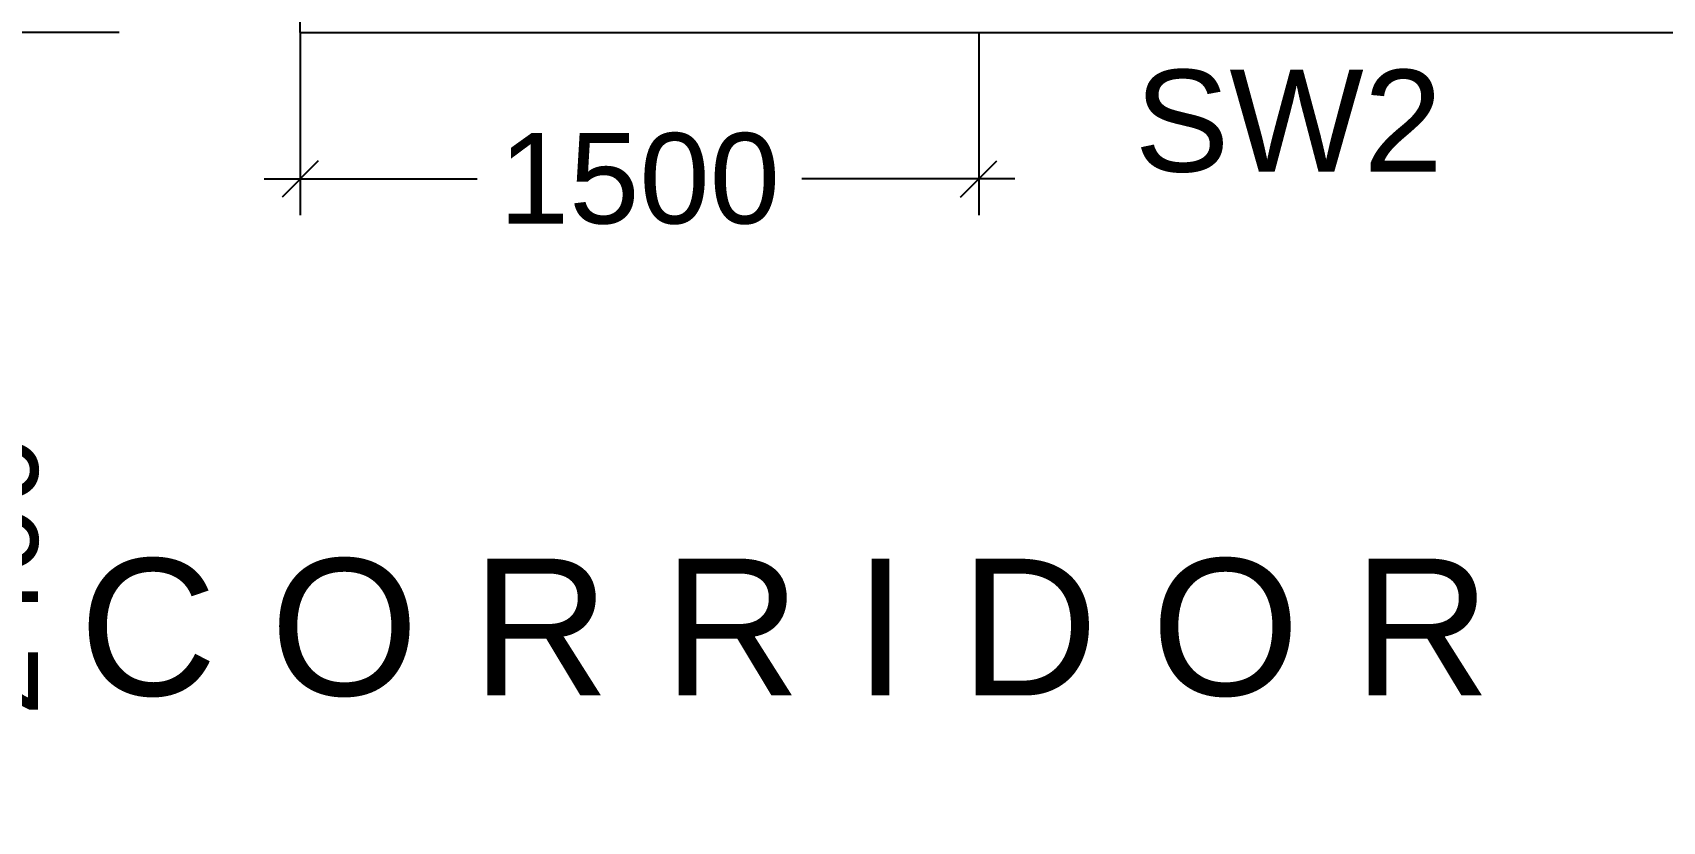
# Model space of a CAD drawing. Extents: x 6345096 to 6738923, y -6490958 to -6305885.
# Drawn here: x 6563708 to 6567311, y -6428702 to -6426959 of the extents above; entities that cross this region are included whole.
import ezdxf
from ezdxf.enums import TextEntityAlignment as Align

# ---------------------------------------------------------------- set-up
doc = ezdxf.new("R2010")
doc.units = 0
doc.header["$LTSCALE"] = 600
doc.header["$MEASUREMENT"] = 0
doc.header["$PDMODE"] = 35
doc.linetypes.add('HIDDEN', pattern=[0.375, 0.25, -0.125])
doc.layers.get('0').update_dxf_attribs({"linetype": 'CONTINUOUS'})
doc.layers.get('Defpoints').update_dxf_attribs({"linetype": 'CONTINUOUS'})
for name, color, linetype in [('HS', 251, 'CONTINUOUS'), ('joinery', 7, 'CONTINUOUS'), ('REVISIONS', 6, 'CONTINUOUS'), ('TXT', 6, 'CONTINUOUS'), ('Working Dim', 5, 'CONTINUOUS')]:
    doc.layers.add(name, color=color, linetype=linetype)
doc.styles.add('ari', font='arial.ttf')
doc.styles.add('ARIAL', font='arial.ttf')
doc.dimstyles.new('int. dim', dxfattribs={"dimtxt": 200, "dimasz": 80, "dimexe": 80, "dimexo": 0, "dimgap": 70, "dimtad": 0, "dimdec": 0, "dimzin": 12, "dimdsep": 46, "dimtxsty": 'ari', "dimblk": 'OBLIQUE', "dimcen": 2, "dimdle": 80, "dimclrd": 256, "dimclre": 256, "dimclrt": 6, "dimadec": 0, "dimazin": 0, "dimtfac": 1, "dimtdec": 0, "dimtix": 1, "dimtmove": 2, "dimatfit": 3, "dimfxl": 1, "dimtolj": 1, "dimtzin": 0, "dimlwd": -1, "dimlwe": -1, "dimarcsym": 0})

# ---------------------------------------------------------------- blocks, each defined once
blk = doc.blocks.new('_Oblique')
at = {"color": 0, "linetype": 'ByBlock', "lineweight": -2}
blk.add_line((-0.5, -0.5), (0.5, 0.5), dxfattribs=at)
blk = doc.blocks.new('*D770')
at = {"layer": 'Defpoints', "color": 0, "transparency": 16777216}
for p in [(6563899.4, -6426958.7, 1.7), (6563621, -6429358.8), (6563899.4, -6429358.8, 1.1)]:
    blk.add_point(p, dxfattribs=at)
at = {"layer": 'Working Dim', "transparency": 16777216}
for p, q in [((6563621, -6426878.7), (6563621, -6427788.7)), ((6563899.4, -6426958.7), (6563541, -6426958.7)), ((6563621, -6429438.8), (6563621, -6428528.7)), ((6563899.4, -6429358.8), (6563541, -6429358.8))]:
    blk.add_line(p, q, dxfattribs=at)
at = {"layer": 'Working Dim', "transparency": 16777216, "xscale": 80, "yscale": 80, "zscale": 80}
for p, rotation in [((6563621, -6426958.7), 90), ((6563621, -6429358.8), 270)]:
    blk.add_blockref('_Oblique', p, dxfattribs=dict(at, rotation=rotation))
at = {"layer": 'Working Dim', "color": 6, "transparency": 16777216, "insert": (6563621, -6428158.7), "char_height": 200, "attachment_point": 5, "rotation": 90, "style": 'ari'}
blk.add_mtext('\\A1;2400', dxfattribs=at)
blk = doc.blocks.new('*D1889')
at = {"layer": 'Defpoints', "color": 0, "transparency": 16777216}
for p in [(6564299.5, -6426958.8), (6565799.5, -6426958.8), (6565799.5, -6427282.1)]:
    blk.add_point(p, dxfattribs=at)
at = {"layer": 'Working Dim', "transparency": 16777216}
for p, q in [((6564299.5, -6426958.8), (6564299.5, -6427362.1)), ((6565799.5, -6426958.8), (6565799.5, -6427362.1)), ((6564219.5, -6427282.1), (6564690.6, -6427282.1)), ((6565879.5, -6427282.1), (6565408.4, -6427282.1))]:
    blk.add_line(p, q, dxfattribs=at)
at = {"layer": 'Working Dim', "transparency": 16777216, "xscale": 80, "yscale": 80, "zscale": 80, "rotation": 180}
blk.add_blockref('_Oblique', (6564299.5, -6427282.1), dxfattribs=at)
at = {"layer": 'Working Dim', "transparency": 16777216, "xscale": 80, "yscale": 80, "zscale": 80}
blk.add_blockref('_Oblique', (6565799.5, -6427282.1), dxfattribs=at)
at = {"layer": 'Working Dim', "color": 6, "transparency": 16777216, "insert": (6565049.5, -6427282.1), "char_height": 200, "attachment_point": 5, "style": 'ari'}
blk.add_mtext('\\A1;1500', dxfattribs=at)
blk = doc.blocks.new('A$C2CD672AE')
at = {"layer": 'TXT', "color": 8, "linetype": 'HIDDEN', "style": 'ARIAL'}
blk.add_text('2.40 M      W I D E      C O R R I D O R', height=302.4, dxfattribs=at).set_placement((32974.6, 28000.1, 4.6), align=Align.CENTER)

msp = doc.modelspace()

# ---------------------------------------------------------------- linework, layer by layer
at = {"layer": 'REVISIONS', "extrusion": (-0.000145144, -2.25159e-17, 1)}
msp.add_line((6564299.492, -6426958.752), (6564299.441, -6424415.76, 1.721), dxfattribs=at)
at = {"layer": 'REVISIONS'}
msp.add_line((6564299.492, -6426958.752), (6569129.43, -6426958.752), dxfattribs=at)

# ---------------------------------------------------------------- block references
at = {"layer": 'HS'}
msp.add_blockref('A$C2CD672AE', (6530319.294, -6456423.902, 8.17), dxfattribs=at)

# ---------------------------------------------------------------- texts
at = {"layer": 'joinery', "style": 'ari'}
msp.add_text('SW2', height=225, dxfattribs=at).set_placement((6566484.753, -6427265.987), align=Align.CENTER)
at = {"layer": 'TXT', "color": 7, "style": 'ARIAL'}
msp.add_text('2.40 M      W I D E      C O R R I D O R', height=302.4, dxfattribs=at).set_placement((6563293.942, -6428423.805, 4.646), align=Align.CENTER)

# ---------------------------------------------------------------- dimensions: what is measured, and where the dimension line sits
at = {"layer": 'Working Dim', "color": 6}
dim = msp.add_linear_dim(base=(6563621.017, -6429358.807), p1=(6563899.441, -6426958.692, 1.721), p2=(6563899.422, -6429358.807, 1.088), angle=90, dimstyle='int. dim', override={"dimtxt": 200, "dimarcsym": 1}, dxfattribs=at)
dim.commit()
dim.dimension.update_dxf_attribs({"geometry": '*D770', "text_midpoint": (6563621.017, -6428158.749)})
dim = msp.add_linear_dim(base=(6565799.492, -6427282.052), p1=(6564299.492, -6426958.752), p2=(6565799.492, -6426958.752), dimstyle='int. dim', override={"dimtxt": 200, "dimarcsym": 1}, dxfattribs=at)
dim.commit()
dim.dimension.update_dxf_attribs({"geometry": '*D1889', "text_midpoint": (6565049.492, -6427282.052)})

doc.saveas('drawing.dxf')
